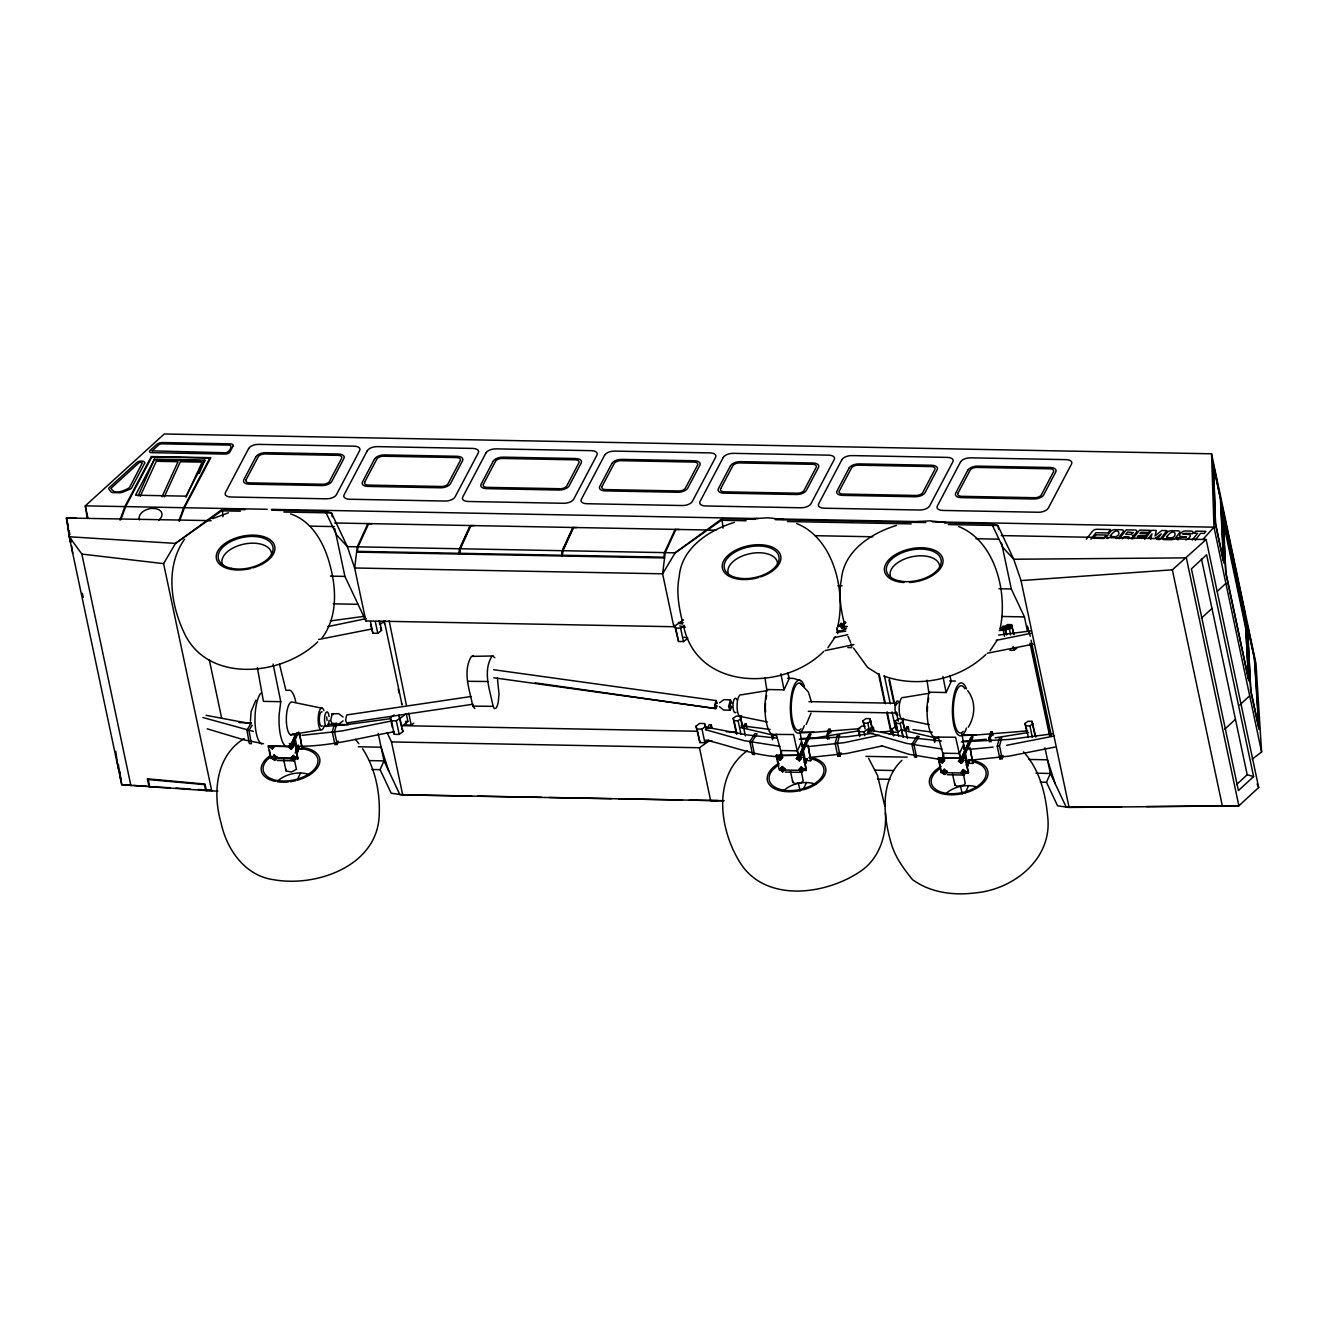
<?xml version="1.0" encoding="UTF-8"?>
<svg xmlns="http://www.w3.org/2000/svg" width="1328" height="1328" viewBox="0 0 1328 1328"><rect width="100%" height="100%" fill="white"/><g stroke="black" fill="none" stroke-linecap="round" stroke-linejoin="round"><path stroke-width="1.5" d="M1222.64 509.487L1223.271 518.418L1246.062 626.418L1245.066 613.752L1222.258 506.914L1223.37 519.995M1248.353 678.425L1245.88 629.107L1222.972 520.543L1225.794 573.032L1248.752 680.866L1245.664 626.949M295.165 740.094L295.414 735.081M1247.573 626.932L1250.694 689.431M1248.337 678.392L1225.893 572.501M459.272 554.058L459.92 548.763L470.51 525.639M561.91 556L562.574 550.705L573.165 527.581M273.087 664.05L280.756 701.699L279.229 713.817A28.535 9.064 -88.9 0 0 286.151 746.552L290.234 746.402M764.895 677.479L766.737 689.514L765.194 701.632A28.535 9.064 -88.9 0 0 772.132 734.367L793.53 734.55L798.327 755.632M926.944 680.168L928.803 692.203L927.259 704.321A28.535 9.064 -88.9 0 0 934.198 737.057L955.596 737.239L960.393 758.321M837.852 626.019C845.919 590.279 833.353 538.172 796.617 523.514M1000.001 629.074C1008.068 593.334 995.502 541.243 958.766 526.585M1150.646 539.334L1152.007 533.79L1148.786 537.906M270.53 747.332L271.626 745.838L274.182 746.718L272.24 748.76L272.755 746.701L271.626 745.838L270.846 746.651L271.659 748.179L274.647 745.722L273.203 745.689L272.24 748.76L269.401 746.635L269.85 745.622M275.178 758.139L274.083 759.633L274.049 757.275L275.178 758.139L274.398 758.952L271.825 758.072L273.784 756.03L272.954 758.769L274.049 757.275L276.606 758.155L277.071 757.159L274.232 755.034L271.825 758.072L274.664 760.214L276.606 758.155L273.784 756.03L274.232 755.034L274.498 756.279L272.29 757.076L274.846 757.956M273.717 757.093L274.232 755.034M293.687 760.562L296.094 757.524L293.521 756.645L293.256 755.383L293.687 760.562L296.094 757.524L293.256 755.383L291.313 757.425L290.849 758.437L293.687 760.562L294.202 758.504L293.073 757.641L291.977 759.135L293.073 757.641M296.094 757.524L294.65 757.491L294.152 759.566L291.313 757.425L292.741 757.458M835.163 743.448L837.354 735.347L839.628 735.148L837.437 743.248L840.143 756.03L837.868 756.23L835.163 743.448L837.437 743.248M837.868 756.23L838.748 752.993M840.143 756.03L841.022 752.777M997.228 746.137L999.42 738.036L1001.694 737.82L999.503 745.938L1002.208 758.703L999.934 758.902L997.228 746.137L999.503 745.938M999.934 758.902L1000.814 755.665M1002.208 758.703L1003.072 755.466M332.249 731.861L334.606 723.428L336.88 723.212L334.523 731.662L337.229 744.427L334.955 744.643L332.249 731.861L334.523 731.662M337.229 744.427L338.175 741.057M717.186 705.832L715.792 708.588L493.717 677.761M730.898 705.699L730.201 707.06L730.35 703.076M731.911 706.695L730.085 710.264L723.594 710.032L719.411 706.612M827.527 739.248L826.763 735.596L828.622 729.371L830.116 729.205L830.88 732.857M829.021 739.098L828.24 735.446L830.116 729.205M989.592 741.937L988.829 738.285L990.688 732.06L992.182 731.894L992.946 735.546M991.086 741.771L990.306 738.119L992.182 731.894M119.952 520.028L124.898 506.599L151.276 456.55L210.803 457.679L184.426 507.728L179.463 521.157M120.815 519.68L125.645 506.615L151.79 456.965L209.857 458.06L183.696 507.711L178.865 520.775M244.966 509.686L222.307 509.255L222.938 516.708M754.935 519.331L721.984 518.7L723.03 528.112M811.043 713.153L806.196 724.54M111.137 488.189L138.726 462.991A2.009 1.013 -10.2 0 1 140.868 462.343A2.009 1.013 -10.2 0 1 142.279 463.057L129.397 487.741C125.629 489.982 114.158 495.759 111.187 488.422M723.909 800.767L402.699 794.858L391.179 793.231L380.09 769.659L383.991 760.878L378.148 733.255M1203.55 539.4L1206.156 539.533L1258.678 787.504L1238.875 805.83L1069.09 807.441L1057.569 805.83L1046.481 782.258L1050.382 773.477L1044.953 747.847M138.095 495.958L154.496 459.173L204.894 460.119L199.25 473.432M140.22 496.357L156.289 461.281L178.052 461.696L161.983 496.772M164.274 496.821L180.342 461.729L202.105 462.144L186.036 497.22M255.955 700.055L251.108 711.443L250.428 721.253M368.636 523.713L358.045 546.837L357.481 551.369L458.973 553.278L459.538 548.763L470.129 525.639L474.162 525.622M271.659 748.179L272.755 746.701M289.355 743.547L295.165 743.663L297.837 758.902L270.746 758.388L269.584 750.353M288.89 745.987L288.425 746.983L291.264 749.125L293.671 746.087L290.832 743.946L288.425 746.983L291.778 747.05L290.683 748.544L291.778 747.05L290.649 746.203L289.554 747.697L290.998 747.863L290.649 746.203L291.463 747.73M291.131 744.261L295.165 735.446M291.098 745.191L290.832 743.946L290.317 746.021L296.808 732.741M292.26 745.124L296.244 736.393M293.04 744.294L298.684 731.96M291.264 749.125L293.671 746.087M297.837 758.902L295.165 743.663M296.476 749.058L302.286 749.175L299.613 733.919L295.746 733.853M295.978 750.42L298.385 745.124M295.115 753.142L298.319 746.17M292.293 758.454L293.106 759.981L294.202 758.504L296.41 769.344L291.479 772.049L286.035 770.871L283.661 759.732M297.14 751.2L298.767 747.647M297.074 752.212L299.497 746.917M295.546 757.259L293.903 760.828L277.087 760.512M302.286 749.175L299.613 733.919M297.273 779.984L300.477 772.996M470.892 525.639L460.301 548.779L459.737 553.295L561.628 555.22L562.192 550.705L572.766 527.565L576.817 527.548M573.547 527.581L562.956 550.722L562.391 555.237L663.9 557.162L664.465 552.631L675.056 529.507L679.355 529.49M675.819 529.523L665.228 552.647L662.606 573.812L673.827 626.733L365.864 620.923L344.915 576.402L334.789 528.594M711.31 724.739L709.65 728.375L707.475 728.325L709.135 724.706L711.31 724.739L712.074 728.391M745.406 735.911L743.464 726.781L744.742 723.992L746.17 724.026L746.934 727.678M746.17 724.026L744.892 726.814L743.464 726.781M766.737 689.514L784.051 689.846L789.247 678.525L787.653 672.765M776.15 755.516L803.623 755.2L806.295 770.456L779.204 769.941L776.15 755.516L803.623 755.2M777.876 757.176L777.411 758.172L780.25 760.313L782.657 757.259L779.818 755.134L777.876 757.176L782.657 757.259M779.37 756.13L782.192 758.271L777.411 758.172L779.818 755.134M780.449 758.919L779.636 757.375L779.984 759.052L778.54 758.869L779.636 757.375L780.764 758.238L779.669 759.732L780.764 758.238M780.1 755.449L781.711 751.947M780.698 759.317L780.25 760.313L778.855 758.205M784.632 769.709L779.835 769.609L782.242 766.571L785.08 768.713L784.632 769.709L782.673 771.751L779.835 769.609L782.242 766.571L783.653 768.68L785.08 768.713L782.673 771.751L781.279 769.642L781.794 767.567L784.632 769.709L782.092 771.17L783.188 769.676L781.794 767.567M782.873 770.356L782.059 768.829L780.964 770.323L782.673 771.751M798.659 756.711L797.414 750.835L801.498 741.92L806.063 763.451M796.435 758.537L798.842 755.483L801.68 757.624L799.273 760.678L796.435 758.537L798.842 755.483L800.253 757.591L801.68 757.624L799.273 760.678L797.879 758.554L796.435 758.537L798.659 757.74L801.232 758.62L798.394 756.479L797.564 759.234L798.659 757.74M799.124 755.815L808.735 734.816M800.253 757.591L799.107 756.744L796.9 757.541L799.107 756.744L809.599 733.836L810.993 734.035M799.788 758.603L798.692 760.097L799.788 758.603L798.394 756.479M801.182 754.653L803.772 749.009M801.05 755.848L810.661 734.849M804.951 760.612L810.761 760.712L808.071 745.473L802.278 745.373M800.817 767.933L802.212 770.041L801.116 771.535L799.987 770.672L800.817 767.933L803.656 770.074L798.858 769.974L801.265 766.937L804.104 769.061L801.697 772.116L798.858 769.974L801.265 766.937L801.531 768.182M799.987 770.672L801.083 769.178L802.212 770.041L801.116 771.535M804.121 762.538L805.847 758.769M805.117 762.82L806.727 759.284M805.067 763.799L807.474 758.537M801.697 772.116L800.303 770.008L801.697 772.116L802.162 771.12M803.606 768.812L801.979 772.365L785.163 772.049M810.761 760.712L808.071 745.473M803.274 789.546L806.461 782.557M873.376 727.429L871.716 731.047L869.525 731.014L871.201 727.379L873.376 727.429L874.139 731.081M907.472 738.6L905.53 729.47L906.808 726.682L908.219 726.698L908.999 730.35M908.219 726.698L906.941 729.504L905.53 729.47M928.803 692.203L946.117 692.519L951.313 681.198L949.719 675.454M938.215 758.205L965.688 757.89L968.361 773.128L941.27 772.614L938.215 758.205L965.688 757.89M939.477 760.861L941.884 757.807L944.723 759.948L944.258 760.944L942.316 763.002L939.477 760.861L941.884 757.807M940.606 761.558L941.685 760.064L942.515 761.591L941.735 762.421L940.606 761.558L941.685 760.064M942.166 758.139L943.776 754.636M941.735 762.421L942.83 760.927M1002.972 628.957L1004.25 626.152L1002.839 626.135L1001.561 628.924L1002.972 628.957L1004.516 636.245M942.316 763.002L942.764 761.99M941.27 772.614L938.597 757.375M941.901 772.298L944.308 769.261L947.146 771.385L946.681 772.398L944.739 774.44L941.901 772.298L944.308 769.261M943.029 772.996L944.108 771.502L944.938 773.045L944.158 773.859L943.029 772.996L944.108 771.502M944.158 773.859L945.254 772.365M944.739 774.44L947.146 771.385M968.261 727.229C975.217 716.19 976.097 701.25 967.697 690.709M960.725 759.384L959.48 753.507L963.564 744.61L968.129 766.14M958.501 761.21L960.908 758.172L963.746 760.313L963.281 761.309L961.339 763.351L958.501 761.21L960.908 758.172M959.629 761.923L960.708 760.429L961.538 761.957L960.758 762.77L959.629 761.923L960.708 760.429M961.19 758.487L970.801 737.505M960.758 762.77L961.854 761.276M963.248 757.342L965.838 751.698M963.115 758.537L972.727 737.538M961.339 763.351L963.746 760.313M967.016 763.285L972.81 763.401L970.137 748.162L964.327 748.046M960.924 772.664L963.331 769.609L966.17 771.751L965.705 772.747L963.763 774.805L960.924 772.664L963.331 769.609M963.132 771.867L962.053 773.361L963.132 771.867L964.277 772.73L963.182 774.224L964.277 772.73M966.186 765.227L968.759 759.583M967.182 765.492L968.793 761.973M967.133 766.472L970.336 759.483M963.763 774.805L964.211 773.792M965.672 771.485L964.045 775.054L947.213 774.739M972.81 763.401L970.137 748.162M965.406 792.617L968.61 785.628M154.496 459.173L135.522 495.195L185.92 496.157L204.894 460.119M1006.425 628.376L1007.653 625.554L1005.794 626.816L1006.425 628.376L1009.114 628.426L1011.156 626.916L1010.508 625.372L1008.599 625.256L1011.156 626.916M217.842 791.09L211.75 790.94L163.61 563.653L175.495 543.401L222.307 509.255M252.187 725.271L248.967 730.3L251.374 743.746L249.299 743.497L246.925 730.002L251.208 723.295M749.839 741.588L755.034 733.537L757.076 733.836L751.88 741.871L754.586 754.653L752.544 754.37L749.839 741.588L751.88 741.871M911.904 744.278L917.1 736.227L919.142 736.509L913.946 744.56L916.652 757.342L914.61 757.043L911.904 744.278L913.946 744.56M184.575 539.234C164.606 567.288 170.864 606.298 185.455 635.514C210.471 683.754 283.528 675.338 317.691 641.889M321.907 638.17C337.262 617.935 336.615 589.981 330.307 566.375C324.962 544.928 312.827 521.157 290.616 513.953M827.908 647.732L835.196 636.909M990.057 650.786L997.345 639.98M1086.304 539.218L1092.429 531.333A4.233 2.706 -15.1 0 1 1097.044 529.291L1110.64 529.557L1108 532.96L1095.899 532.727L1090.852 539.218M1119.305 538.736L1126.227 529.855L1135.125 530.021A2.374 1.511 -15.1 0 1 1136.486 532.163L1134.66 534.52A2.092 1.328 -15.1 0 1 1132.336 535.533L1132.684 535.599A1.726 1.096 -15.1 0 1 1132.817 536.877L1131.19 538.969M1122.293 538.803L1123.92 536.695L1129.082 536.861L1128.202 538.902M1132.684 539.002L1139.607 530.104L1150.164 530.304L1148.521 532.395L1140.968 532.246L1139.955 533.557L1147.508 533.707L1145.881 535.798L1138.328 535.649L1137.316 536.96L1144.869 537.093M1144.736 539.218L1151.658 530.32L1156.373 530.42L1155.011 535.964L1161.701 530.519L1166.914 530.619L1160.008 539.517L1157.003 539.45L1161.286 533.956L1155.31 538.305M1192.212 540.114L1197.507 533.325L1194.104 533.258L1195.731 531.167L1205.874 531.349L1204.247 533.441L1200.495 533.375L1195.2 540.181M1203.002 539.268L1213.975 527.183L1211.568 453.794L164.257 433.99L85.307 505.852L87.167 517.621M326.705 716.888L327.053 720.506M343.105 717.02L338.756 713.734L332.166 713.717L330.705 720.49L332.149 724.109L333.046 723.129M471.075 696.503L346.708 714.945L345.579 720.191L346.708 722.963L473.117 704.205M274.647 745.722L272.688 747.764L272.423 746.519M290.849 758.437L292.807 756.379L295.646 758.52L290.849 758.437L293.422 759.317M782.242 766.571L781.727 768.646L780.3 768.613L783.138 770.755L782.873 769.493M960.393 760.247L971.664 736.525L973.059 736.725M1217.394 591.242L1225.877 583.39M1201.325 618.267L1211.966 608.423M1239.788 704.952L1249.698 695.789M1224.814 729.138L1235.438 719.311M1236.567 784.582L1247.191 774.739L1253.599 776.548L1206.621 554.772L1191.432 568.832L1238.41 790.592L1253.599 776.548M717.286 703.359L716.074 700.57L714.597 705.799L715.792 708.588L535.167 682.858M716.273 706.131L715.294 705.168L716.373 703.027M732.027 703.491L730.466 699.873L728.524 706.645L730.085 710.264M901.878 760.363C879.916 781.13 883.22 815.641 890.905 842.334C894.707 856.494 903.405 868.479 912.552 879.651C930.131 892.565 953.155 895.587 974.403 892.997C1014.028 889.76 1053.154 858.336 1047.593 815.873C1045.501 792.932 1039.359 769.344 1023.539 751.864M244.186 738.6C215.451 756.014 212.563 793.779 221.129 823.244C226.905 849.837 245.331 876.115 274.066 879.767C316.778 887.303 376.737 865.939 379.144 816.239C380.422 792.932 375.359 768.447 362.594 748.71M271.377 756.18L266.928 760.064A27.888 15.587 -12 0 0 278.598 780.731A27.888 15.587 -12 0 0 316.23 766.688A27.888 15.587 -12 0 0 298.003 748.477M823.692 651.45C784.018 691.191 698.03 690.892 683.804 627.048M747.199 750.768C710.43 777.328 719.942 835.312 743.58 867.699C770.356 901.878 825.286 894.059 858.203 872.795C878.953 860.229 886.805 835.976 885.444 812.802M777.361 765.741L772.929 769.626A27.888 15.587 -12 0 0 782.491 789.944A27.888 15.587 -12 0 0 820.14 779.038A27.888 15.587 -12 0 0 810.595 758.72M985.841 654.505C959.629 679.654 918.163 688.452 884 676.068M939.51 768.812L935.061 772.697A27.888 15.587 -12 0 0 944.623 793.015A27.888 15.587 -12 0 0 982.288 782.092A27.888 15.587 -12 0 0 972.727 761.774M944.374 522.9L991.734 523.796L997.859 525.523L1013.712 559.237L1021.033 580.585L1172.342 569.812L1206.156 539.533L1001.229 535.566M385.054 620.541L379.858 624.691L379.028 620.757M399.778 718.73L406.268 713.568L407.928 721.419L401.438 726.599L398.998 715.012L402.982 731.529L399.197 734.401L394.3 734.301L393.188 731.346M1252.188 759.151L1261.6 751.997L1256.006 663.618L1211.568 453.794M370.545 624.492L372.886 633.19L377.783 633.29L381.568 630.418L379.526 620.84M392.358 727.478L390.316 717.784L394.084 714.912M390.316 717.784L391.428 720.739L396.325 720.822L400.11 717.967M405.571 721.386L406.351 725.022L411.248 725.105L413.772 723.212M338.74 724.125L343.105 720.872M687.19 638.834L683.455 641.573L678.558 641.49L674.541 625.222L675.72 628.061L680.617 628.161L684.335 625.405M708.604 739.945L704.869 742.701L699.972 742.601L695.938 726.2L699.657 723.445L704.554 723.544L706.546 730.251M837.852 626.999L840.342 625.173L843.595 625.222M845.455 621.869L842.417 624.11L843.363 626.434L847.364 626.501M844.359 625.687L843.728 624.143L845.77 622.633M695.938 726.2L697.1 729.022L701.997 729.122L705.732 726.383M846.401 628.094L842.682 630.833L837.785 630.75L836.607 627.912L837.835 633.672M736.409 733.753L733.156 718.365L736.193 716.141L740.177 716.207L743.165 728.142M733.156 718.365L734.102 720.689L738.102 720.755L741.14 718.531M864.113 726.599L862.901 720.822L865.939 718.581L869.923 718.664L872.513 728.674M859.631 736.625L857.988 728.873L861.723 726.134L864.993 726.2M862.901 720.822L863.847 723.146L867.848 723.212L870.886 720.971M1006.109 634.485L1004.483 626.799L1007.52 624.558L1011.504 624.641L1014.094 634.635M1005.794 626.816L1007.819 625.322L1010.508 625.372M857.988 728.873L859.166 731.711L864.063 731.811L867.798 729.055L868.612 732.94M1007.786 625.853L1008.732 625.571M1004.483 626.799L1005.429 629.107L1009.429 629.19L1012.467 626.949M897.247 730.666L895.221 721.054L898.259 718.813L902.243 718.896L905.231 730.832M892.947 735.015L891.752 729.321L895.47 726.582L896.284 730.367M895.221 721.054L896.168 723.362L900.168 723.445L903.206 721.204M891.752 729.321L892.914 732.16L897.811 732.259L901.546 729.504L903.156 737.09M1009.911 650.272L1013.911 650.338L1016.949 648.097M1026.992 733.122L1024.967 723.511L1028.005 721.27L1031.989 721.353L1035.79 737.123M1024.967 723.511L1025.913 725.818L1029.914 725.901L1032.952 723.66M719.544 702.778L723.959 699.657L730.466 699.873M721.984 518.7L675.172 552.83L662.606 573.812L354.642 567.986L347.338 546.638L331.469 512.923L325.343 511.214L271.759 510.201M673.827 626.733L683.571 619.861M387.145 732.707L391.494 741.92L699.458 747.747L709.202 740.875M843.728 624.143L845.587 622.865M494.813 657.758L492.871 655.982L471.423 656.381C462.21 671.553 469.846 690.494 472.801 706.131L474.843 708.538M492.871 655.982L491.725 656.596C482.512 671.769 490.165 690.709 493.103 706.347L494.348 708.671L495.991 708.106A16.202 4.349 -88.9 0 0 498.199 702.429L499.013 694.129L497.386 677.795M212.762 518.634L228.433 512.791M734.417 522.352C709.086 530.088 681.596 547.817 679.206 576.634C676.284 591.292 678.674 606.265 682.177 620.591M896.566 525.407C871.234 533.159 843.745 550.871 841.354 579.689C838.416 594.346 840.823 609.336 844.326 623.662M797.879 758.554L799.008 759.417L801.232 758.62M780.3 768.613L782.507 767.833M779.835 769.609L782.059 768.829M798.858 769.974L801.083 769.178M801.431 770.854L803.656 770.074M847.696 634.701L834.133 637.656M853.937 644.611L825.12 650.587M879.352 735.197L844.608 742.601L808.42 746.585M881.659 746.054L846.899 753.457L808.868 757.541M327.784 626.617L366.379 618.582M996.199 640.345L1030.86 633.34M987.169 653.26L1033.151 644.196M1006.674 745.29L1054.515 735.944M290.45 734.733L320.878 729.753M767.65 690.527L741.273 694.843A10.89 3.453 -88.9 0 0 737.073 706.679A10.89 3.453 -88.9 0 0 741.588 715.742M929.7 693.199L903.339 697.515A10.89 3.453 -88.9 0 0 899.139 709.351A10.89 3.453 -88.9 0 0 903.654 718.431M372.438 628.874L318.62 639.465M391.926 720.888L341.993 730.948L302.02 735.33M394.217 731.745C362.029 737.322 330.124 746.718 297.107 746.27M888.714 733.82L892.466 733.272M1054.947 747.083L1008.965 756.147L969.075 760.33M845.803 631.149L836.524 632.427M873.243 733.222L847.281 736.774L799.24 739.181M995.137 737.853L1028.619 732.458M986.206 739.281L962.85 741.256M330.373 620.956L364.652 616.258M998.59 635.099L1031.109 630.883M840.973 627.397L844.757 626.899M999.254 630.584L1006.823 629.588M858.984 730.782L815.409 737.853L800.784 738.567M993.095 747.116L970.486 749.258M390.482 718.697L344.782 724.856L324.132 726.416M826.763 735.596L828.24 735.446M988.829 738.285L990.306 738.119M880.763 732.143L892.848 730.881M1052.905 733.77L1009.346 739.447L961.306 741.871M838.167 625.754L843.712 625.305M1000.233 628.443L1005.777 627.995M859.963 728.64L812.985 732.409M1027.573 730.881L975.051 735.098M751.183 518.8L767.866 517.804L783.371 519.414M913.315 521.871L930.015 520.858L945.519 522.468M152.969 786.84L149.085 786.923L147.358 778.822L205.01 784.051L206.388 790.592M210.853 790.426L205.674 790.542L204.429 784.616L148.205 779.519L149.782 786.973L169.868 787.72M371.906 523.68L367.856 523.697L357.265 546.821L354.642 567.986L365.864 620.923M409.041 794.825L410.568 794.808M510.566 796.734L512.84 796.734M717.751 800.601L710.663 800.668L699.458 747.747M1121.728 806.76L1066.235 807.192L1050.382 773.477L1035.94 773.211M1146.396 806.561L1238.875 805.83L1186.352 557.876L1013.712 559.237L1002.806 547.368L991.734 523.796M76.061 518.086L66.4 518.003L69.222 536.761L121.744 784.715L211.75 790.94M207.749 520.676L211.135 520.692M707.426 530.121L715.908 530.171M467.539 681.297L487.857 681.513M472.801 706.131L493.103 706.347M154.646 459.82L205.043 460.783M267.277 509.288L85.307 505.852L87.88 518.003M271.427 509.371L758.238 518.567M774.805 518.883L923.956 521.705M932.256 521.854L1213.975 527.183L1261.6 751.997M775.519 519.713L925.832 522.551M240.335 511.197L221.693 510.848L175.495 543.401L69.222 536.761L81.855 554.075L130.924 785.761M283.827 512.027L331.469 512.923L332.299 516.841M746.137 520.759L721.37 520.294L675.172 552.83L347.338 546.638L336.432 534.769L325.343 511.214M787.404 521.539L911.191 523.879M948.341 524.577L997.859 525.523L998.689 529.424M207.981 520.576L66.4 518.003L68.309 527M709.816 530.055L334.839 522.983L336.266 523.099M309.507 526.137L334.374 526.602M815.06 535.682L872.828 536.778M975.997 538.736L998.689 539.151M356.618 552.116L664.581 557.943M330.423 576.12L344.915 576.402M837.985 585.714L842.101 585.797M998.922 588.752L1011.305 588.985L1024.436 616.906L1027.424 631.016M333.262 603.842L358.045 604.306M1001.744 616.474L1024.436 616.906M678.276 622.483L683.173 622.583M847.845 647.583L851.846 647.649L851.032 643.814M949.603 680.949L955.38 681.065M787.537 678.276L793.314 678.376L800.552 680.567M808.935 701.632L897.695 703.309M808.271 711.343L897.031 713.02A4.93 1.56 -88.9 0 1 896.3 711.974M280.756 701.699L263.442 701.367L257.4 667.702M406.252 721.386L407.928 721.419M962.634 734.716L976.18 734.982L962.252 735.546M800.568 732.043L814.114 732.292L800.186 732.857M239.057 722.581L251.457 722.814M327.9 724.258L348.55 724.656M402.251 725.669L697.432 731.247M726.333 731.794L736.642 731.994M710.181 741.107L712.356 741.14M293.438 734.633L299.232 734.749M963.962 748.876L969.755 748.992M801.896 746.187L807.706 746.303M959.48 753.507L942.648 753.192L943.478 757.109M797.414 750.835L780.598 750.519L781.428 754.437M290.915 744.41L294.783 744.477M358.311 746.768L381.103 747.199L388.789 771.07M865.906 756.362L907.173 757.143M1028.918 759.45L1047.477 759.799L1055.162 783.653M272.904 746.087L288.309 746.369M268.837 746.22L286.151 746.552M275.626 757.143L277.071 757.159L274.664 760.214L273.784 756.03M274.996 757.641L298.219 758.072M271.825 758.072L276.606 758.155M369.499 760.612L383.991 760.878L399.861 794.609L403.828 794.675M875.003 770.157L893.561 770.522M799.323 768.978L800.751 769.012M802.676 769.045L804.104 769.061M964.875 772.232L968.743 772.315M371.857 769.51L380.09 769.659M877.625 779.071L889.976 779.304M1040.305 782.142L1046.481 782.258M471.672 796.003L402.699 794.858L391.494 741.92M477.831 796.119L541.492 797.331M548.862 797.464L611.278 798.643M618.483 798.775L682.459 799.987M689.298 800.12L723.727 800.718M406.385 705.085L389.121 620.657M129.546 785.213L121.744 784.715L119.769 771.585M133.447 785.446L147.109 786.309M175.977 788.102L190.203 788.998M198.337 789.496L210.538 790.26M941.369 741.007L909.182 737.555L868.545 729.869M777.278 738.169L747.133 734.882L704.504 726.881M941.917 749.009L906.509 743.398L867.433 732.309M940.191 759.45L908.817 754.254L881.394 745.655M779.851 746.319L744.46 740.709L705.367 729.62M778.125 756.761C753.109 755.283 729.836 745.606 705.732 740.061M81.855 554.075L163.61 563.653M741.157 725.686L770.157 729.454M250.66 723.727L206.106 715.327M913.033 729.62L932.223 732.143M493.584 669.71L716.074 700.57M246.925 730.002L248.967 730.3M840.79 626.052L844.774 626.683M678.724 623.363L682.708 623.994M263.525 743.73L244.153 739.912L207.201 728.823M902.426 730.134L937.634 738.368M740.36 727.445L775.569 735.695M901.861 718.996L929.55 724.706M739.796 716.323L767.484 722.017M322.355 708.289L292.691 702.163A16.5 5.246 -88.9 0 0 286.333 720.108A16.5 5.246 -88.9 0 0 293.173 733.886M253.499 731.446L202.952 717.535M841.753 628.592L845.637 629.422M679.687 625.92L685.514 627.165M683.937 637.191L687.821 638.021M271.974 747.515L269.401 746.635L271.974 747.515L272.24 748.76M472.552 655.766L473.598 656.165M952.525 773.942L954.882 785.08L957.056 786.193L963.481 785.246L965.273 783.553L963.464 774.39M790.459 771.253L792.816 782.391L794.991 783.503L801.415 782.557L803.208 780.864L801.398 771.717M878.638 674.375L867.599 667.453L853.589 648.147M960.443 759.168L963.281 761.309M960.41 761.093L961.538 761.957M959.928 761.243L961.074 762.106M962.866 770.605L965.705 772.747M962.833 772.547L963.962 773.394M962.352 772.68L963.497 773.543M942.15 759.068L943.278 759.915M941.419 758.803L944.258 760.944M941.386 760.745L942.515 761.591M940.905 760.878L942.05 761.741M943.843 770.257L946.681 772.398M943.81 772.182L944.938 773.045M942.349 771.302L945.187 773.444M943.328 772.332L944.474 773.178M798.344 758.421L799.473 759.267M800.767 769.858L801.896 770.721M781.213 757.242L780.084 756.379L780.432 758.056M290.384 744.942L293.206 747.083M271.31 746.519L272.439 747.365M273.734 757.956L274.863 758.819M800.369 683.356L808.42 692.071L811.425 701.948M332.166 713.717L333.062 714.713M355.389 739.248L358.809 743.68M868.595 758.271L877.526 775.419L884.813 806.229M1222.69 509.338L1245.199 615.462M1247.623 626.949L1254.777 660.63L1259.11 729.57L1250.561 689.763M1257.068 783.952L1258.678 787.504M848.044 636.378L850.601 642.403M380.439 627.463L381.568 630.418M401.488 703.359L402.102 705.002L384.34 621.106M401.869 728.574L402.982 731.529M1008.317 625.87L1009.114 628.426M938.265 736.907L944.108 758.006M776.216 734.235L782.059 755.333M279.494 664.232L285.935 690.361L290.019 690.228A28.535 9.064 -88.9 0 1 295.729 701.715M1245.465 623.247L1245.232 615.661M1223.569 523.697L1225.794 571.903M1201.475 558.922L1247.191 774.739M1172.342 569.812L1222.391 806.113M1021.033 580.585L1069.09 807.441M1030.279 636.261L1027.208 625.969L1028.47 631.912M1031.109 640.229L1051.427 736.144M1030.993 643.798L1050.465 735.795M1029.98 643.117L1049.635 735.895M1001.594 543.185L1011.305 588.985M1011.504 624.641L1013.546 634.253M1031.989 721.353L1034.844 734.816M1009.429 629.19L1010.641 634.95M1013.081 646.487L1013.911 650.338M1029.914 725.901L1032.354 737.438M1005.429 629.107L1006.657 634.884M1025.913 725.818L1028.353 737.355M990.688 732.06L991.468 735.712M965.307 758.72L968.361 773.128M960.459 785.794L962.153 793.829M935.576 740.908L934.796 737.272L933.484 737.057L934.646 742.518M902.243 718.896L904.683 730.433M900.168 723.445L903.007 736.907M889.362 678.923L894.906 705.118M896.616 713.186L898.326 721.253M889.03 680.119L893.727 702.296M896.168 723.362L897.794 731.064M897.811 732.259L898.624 736.044M884.365 675.736L890.324 703.84M892.034 711.908L895.437 728.026M892.914 732.16L893.727 735.944M879.053 673.661L885.427 703.74M887.137 711.808L891.403 731.96M878.721 674.773L884.68 702.927M886.822 713.003L891.088 733.156M869.923 718.664L871.566 726.35M867.848 723.212L869.475 730.898M863.847 723.146L865.076 728.906M864.063 731.811L864.893 735.679M859.166 731.711L859.98 735.596M828.622 729.371L829.402 733.023M803.241 756.03L806.295 770.456M798.842 755.483L799.107 756.744M799.473 758.421L799.738 759.666M799.008 759.417L799.273 760.678M798.311 782.74L800.02 790.774M773.51 738.235L772.73 734.583L771.419 734.367L772.581 739.845M776.531 754.702L778.822 765.509M740.177 716.207L742.618 727.744M738.102 720.755L740.958 734.218M734.102 720.689L736.957 734.152M704.554 723.544L705.384 727.412M680.617 628.161L683.455 641.573M701.997 729.122L704.869 742.701M675.72 628.061L678.558 641.49M697.1 729.022L699.972 742.601M408.692 713.086L411.248 725.105M383.908 621.438L384.423 623.795M398.251 689.116L399.047 692.901M375.343 621.77L377.783 633.29M396.325 720.822L399.197 734.401M370.446 621.687L372.886 633.19M391.428 720.739L394.3 734.301M294.252 734.284L297.987 751.914M268.073 745.772L270.746 758.388M209.293 659.75L221.676 718.232M69.106 530.752L69.903 534.503M82.353 593.317L83.216 597.368M942.946 676.467L946.117 692.519M780.881 673.794L784.051 689.846M1215.535 523.547L1223.403 560.632L1220.382 498.631L1213.609 466.493L1215.469 523.199M1215.286 523.199L1223.802 563.105L1220.747 499.975L1213.228 464.036L1215.502 523.381M962.003 733.936L965.406 755.981M799.954 731.247L803.34 753.308M1250.495 689.249L1258.712 727.346L1254.313 657.509L1247.241 624.675L1250.727 689.647M118.375 764.463L120.632 779.47M115.719 751.349L118.258 768.231M70.467 538.255L71.031 542.007M71.579 545.758L72.708 553.261M67.512 523.249L70.334 542.007M954.649 783.354L954.882 785.08M792.584 780.665L792.816 782.391M285.802 769.144L286.035 770.871M963.115 731.446A23.638 7.503 -88.9 0 1 953.371 707.592A23.638 7.503 -88.9 0 1 964.858 688.767M966.435 728.093A26.46 8.4 -88.9 0 1 954.749 728.657A26.46 8.4 -88.9 0 1 954.799 691.938A26.46 8.4 -88.9 0 1 966.485 688.867M898.06 714.995A7.304 2.324 -88.9 0 1 895.089 706.994A7.304 2.324 -88.9 0 1 898.923 702.495M927.425 711.36A16.5 5.246 -88.9 0 1 927.525 706.181M927.99 702.064A16.5 5.246 -88.9 0 1 928.77 698.395M896.201 705.052A4.93 1.56 -88.9 0 1 896.881 703.558M158.696 520.178A11.703 7.404 -14.8 0 0 161.634 516.36A11.703 7.404 -14.8 0 0 153.517 508.441M139.506 519.812A11.703 7.404 -14.8 0 1 153.401 508.342M250.942 568.417A29.797 16.65 -12 0 1 217.709 551.269A29.797 16.65 -12 0 1 267.061 537.94A29.797 16.65 -12 0 1 252.801 567.903M222.639 564.915A25.215 14.093 -12 0 1 243.804 544.148A25.215 14.093 -12 0 1 271.576 554.556M1107.851 538.504A2.374 1.511 -15.1 0 1 1106.838 536.379L1110.507 531.681A4.233 2.706 -15.1 0 1 1115.122 529.64L1121.745 529.756A2.374 1.511 -15.1 0 1 1123.09 531.914L1119.438 536.612A4.167 2.673 -15.1 0 1 1116.167 538.537M1178.218 539.832A2.374 1.511 -15.1 0 1 1177.222 537.707L1186.518 537.043L1181.223 536.462A2.374 1.511 -15.1 0 1 1179.862 534.304L1180.874 533.009A4.233 2.706 -15.1 0 1 1185.489 530.968L1191.249 531.084A2.374 1.511 -15.1 0 1 1192.61 533.225L1192.096 533.873C1190.137 532.794 1173.836 533.756 1188.61 534.47A2.374 1.511 -15.1 0 1 1189.971 536.628L1188.958 537.923A4.167 2.673 -15.1 0 1 1185.672 539.849M783.155 791.256A20.916 11.686 -12 0 1 815.624 784.383M811.541 757.657A29.797 16.65 -12 0 1 825.584 772.581A29.797 16.65 -12 0 1 803.755 789.679M801.88 790.177A29.797 16.65 -12 0 1 769.642 784.964A29.797 16.65 -12 0 1 778.972 763.301M946.283 793.314A20.916 11.686 -12 0 1 976.462 786.94M973.69 760.712A29.797 16.65 -12 0 1 981.724 784.549A29.797 16.65 -12 0 1 937.651 792.202A29.797 16.65 -12 0 1 941.12 766.372M903.936 582.527A29.797 16.65 -12 0 1 893.246 556.017A29.797 16.65 -12 0 1 941.652 555.951A29.797 16.65 -12 0 1 909.514 582.511M890.789 577.547A25.215 14.093 -12 0 1 911.954 556.764A25.215 14.093 -12 0 1 939.709 567.189M758.803 577.464A29.797 16.65 -12 0 1 723.162 561.96A29.797 16.65 -12 0 1 771.701 546.92A29.797 16.65 -12 0 1 760.645 576.9M728.64 574.476A25.215 14.093 -12 0 1 749.805 553.71A25.215 14.093 -12 0 1 777.561 564.118M309.64 774.822A20.916 11.686 -12 0 0 277.17 781.694A29.797 16.65 -12 0 0 288.242 781.96M302.137 747.581A29.797 16.65 -12 0 1 319.799 761.89A29.797 16.65 -12 0 1 297.754 780.117M295.895 780.615A29.797 16.65 -12 0 1 290.151 781.727M275.527 781.445A29.797 16.65 -12 0 1 270.065 755.599M735.994 712.306A7.304 2.324 -88.9 0 1 733.023 704.305A7.304 2.324 -88.9 0 1 736.857 699.823M804.37 725.42A26.46 8.4 -88.9 0 1 792.683 725.984A26.46 8.4 -88.9 0 1 792.733 689.249A26.46 8.4 -88.9 0 1 804.419 686.178M801.05 728.773A23.638 7.503 -88.9 0 1 791.305 704.919A23.638 7.503 -88.9 0 1 802.793 686.078M765.592 711.991A16.5 5.246 -88.9 0 1 765.459 703.491M765.924 699.375A16.5 5.246 -88.9 0 1 766.704 695.706M329.128 720.291A7.304 2.324 -88.9 0 1 325.609 725.503A7.304 2.324 -88.9 0 1 325.443 713.584A7.304 2.324 -88.9 0 1 329.078 716.522M261.599 744.029A26.46 8.4 -88.9 0 1 254.993 720.589A26.46 8.4 -88.9 0 1 260.836 693.183M324.181 725.901A10.89 3.453 -88.9 0 1 319.284 727.445A10.89 3.453 -88.9 0 1 319.052 712.14A10.89 3.453 -88.9 0 1 323.949 710.596M322.322 725.852A7.304 2.324 -88.9 0 1 319.301 719.759A7.304 2.324 -88.9 0 1 322.106 711.808M152.189 450.856L225.577 452.782C228.682 452.948 233.379 445.71 229.628 445.112L161.667 443.834A3.088 1.56 -10.2 0 0 158.796 444.764L152.189 450.856M1110.258 535.948C1123.588 540.496 1119.786 522.684 1110.258 535.948M1133.033 532.594L1131.257 534.371L1125.746 534.354L1127.588 531.997L1133.033 532.594M1166.532 537.01C1179.264 541.791 1176.475 523.73 1166.565 536.927M246.095 479.757L245.929 480.188A5.661 2.872 -10.2 0 0 249.183 482.861L323.302 484.255A5.661 2.872 -10.2 0 0 329.278 481.765L341.794 458.027A5.661 2.872 -10.2 0 0 338.524 455.355L264.405 453.96A5.661 2.872 -10.2 0 0 258.429 456.45L246.095 479.757M364.735 481.998L364.569 482.429A5.661 2.872 -10.2 0 0 367.823 485.102L441.942 486.496A5.661 2.872 -10.2 0 0 447.918 484.006L460.434 460.268A5.661 2.872 -10.2 0 0 457.181 457.596L383.062 456.201A5.661 2.872 -10.2 0 0 377.086 458.691L364.735 481.998M483.392 484.239L483.209 484.687A5.661 2.872 -10.2 0 0 486.48 487.343L560.599 488.737A5.661 2.872 -10.2 0 0 566.575 486.247L579.074 462.509A5.661 2.872 -10.2 0 0 575.821 459.837L501.702 458.442A5.661 2.872 -10.2 0 0 495.726 460.932L483.392 484.239M602.032 486.496L601.85 486.928A5.661 2.872 -10.2 0 0 605.12 489.584L679.239 490.978A5.661 2.872 -10.2 0 0 685.215 488.488L697.731 464.75A5.661 2.872 -10.2 0 0 694.461 462.078L620.342 460.683A5.661 2.872 -10.2 0 0 614.366 463.173L602.032 486.496M720.672 488.737L720.506 489.169A5.661 2.872 -10.2 0 0 723.76 491.825L797.879 493.219A5.661 2.872 -10.2 0 0 803.855 490.746L816.371 466.991A5.661 2.872 -10.2 0 0 813.101 464.335L738.999 462.924A5.661 2.872 -10.2 0 0 733.023 465.414L720.672 488.737M839.329 490.978L839.147 491.41A5.661 2.872 -10.2 0 0 842.4 494.066L916.519 495.46A5.661 2.872 -10.2 0 0 922.495 492.987L935.012 469.232A5.661 2.872 -10.2 0 0 931.758 466.576L857.639 465.165A5.661 2.872 -10.2 0 0 851.663 467.655L839.329 490.978M957.969 493.219L957.787 493.651A5.661 2.872 -10.2 0 0 961.057 496.307L1035.176 497.718A5.661 2.872 -10.2 0 0 1041.152 495.228L1053.668 471.473A5.661 2.872 -10.2 0 0 1050.398 468.817L976.279 467.406A5.661 2.872 -10.2 0 0 970.303 469.896L957.969 493.219M840.773 623.446L839.495 626.235L840.906 626.268L842.184 623.479L840.773 623.446M144.669 463.173L131.688 487.808A3.901 1.975 -10.2 0 1 129.829 489.235L122.724 492.19A3.901 1.975 -10.2 0 1 119.802 492.754L113.112 492.622A3.187 1.61 -10.2 0 1 111.037 491.891L108.896 489.119A3.187 1.61 -10.2 0 1 109.245 487.608L136.269 463.007A4.465 2.258 -10.2 0 1 141.548 461.048A4.465 2.258 -10.2 0 1 144.669 463.173M233.064 446.042L229.943 451.985A4.034 2.042 -10.2 0 1 224.98 454.06L151.558 452.665A2.971 1.511 -10.2 0 1 149.948 450.574L156.621 444.498A5.495 2.772 -10.2 0 1 162.663 442.556L230.375 443.834A4.034 2.042 -10.2 0 1 233.064 446.042M248.668 448.499L225.428 492.588A8.068 4.084 -10.2 0 0 230.84 497.004L326.522 498.813A8.068 4.084 -10.2 0 0 336.432 494.697L359.656 450.59A8.068 4.084 -10.2 0 0 354.261 446.175L258.578 444.382A8.068 4.084 -10.2 0 0 248.668 448.499M255.889 456.799L243.788 479.757A8.068 4.084 -10.2 0 0 249.199 484.172L321.907 485.55A8.068 4.084 -10.2 0 0 331.817 481.417L343.919 458.459A8.068 4.084 -10.2 0 0 338.507 454.043L265.799 452.665A8.068 4.084 -10.2 0 0 255.889 456.799M367.308 450.74L344.085 494.829A8.068 4.084 -10.2 0 0 349.48 499.245L445.162 501.054A8.068 4.084 -10.2 0 0 455.072 496.938L478.312 452.831A8.068 4.084 -10.2 0 0 472.901 448.432L377.218 446.623A8.068 4.084 -10.2 0 0 367.308 450.74M374.546 459.04L362.444 481.998A8.068 4.084 -10.2 0 0 367.839 486.413L440.564 487.791A8.068 4.084 -10.2 0 0 450.458 483.674L462.559 460.7A8.068 4.084 -10.2 0 0 457.164 456.284L384.439 454.906A8.068 4.084 -10.2 0 0 374.546 459.04M485.965 452.981L462.725 497.07A8.068 4.084 -10.2 0 0 468.137 501.486L563.819 503.295A8.068 4.084 -10.2 0 0 573.713 499.179L596.953 455.072A8.068 4.084 -10.2 0 0 591.541 450.673L495.859 448.864A8.068 4.084 -10.2 0 0 485.965 452.981M493.186 461.281L481.085 484.239A8.068 4.084 -10.2 0 0 486.48 488.654L559.204 490.032A8.068 4.084 -10.2 0 0 569.114 485.915L581.216 462.941A8.068 4.084 -10.2 0 0 575.804 458.525L503.08 457.147A8.068 4.084 -10.2 0 0 493.186 461.281M604.605 455.222L581.365 499.311A8.068 4.084 -10.2 0 0 586.777 503.727L682.459 505.536A8.068 4.084 -10.2 0 0 692.353 501.42L715.593 457.313A8.068 4.084 -10.2 0 0 710.181 452.914L614.515 451.105A8.068 4.084 -10.2 0 0 604.605 455.222M611.826 463.522L599.725 486.48A8.068 4.084 -10.2 0 0 605.136 490.895L677.844 492.273A8.068 4.084 -10.2 0 0 687.755 488.156L699.856 465.182A8.068 4.084 -10.2 0 0 694.444 460.766L621.736 459.388A8.068 4.084 -10.2 0 0 611.826 463.522M723.245 457.463L700.022 501.552A8.068 4.084 -10.2 0 0 705.417 505.968L801.099 507.777A8.068 4.084 -10.2 0 0 811.01 503.661L834.233 459.554A8.068 4.084 -10.2 0 0 828.838 455.155L733.156 453.346A8.068 4.084 -10.2 0 0 723.245 457.463M730.466 465.763L718.365 488.721A8.068 4.084 -10.2 0 0 723.777 493.136L796.501 494.514A8.068 4.084 -10.2 0 0 806.395 490.397L818.496 467.423A8.068 4.084 -10.2 0 0 813.101 463.007L740.377 461.646A8.068 4.084 -10.2 0 0 730.466 465.763M841.902 459.704L818.662 503.81A8.068 4.084 -10.2 0 0 824.057 508.209L919.74 510.018A8.068 4.084 -10.2 0 0 929.65 505.902L952.89 461.812A8.068 4.084 -10.2 0 0 947.478 457.396L851.796 455.587A8.068 4.084 -10.2 0 0 841.902 459.704M849.123 468.004L837.022 490.978A8.068 4.084 -10.2 0 0 842.417 495.377L915.141 496.755A8.068 4.084 -10.2 0 0 925.052 492.638L937.153 469.664A8.068 4.084 -10.2 0 0 931.741 465.248L859.017 463.887A8.068 4.084 -10.2 0 0 849.123 468.004M960.542 461.945L937.302 506.051A8.068 4.084 -10.2 0 0 942.714 510.45L1038.396 512.259A8.068 4.084 -10.2 0 0 1048.29 508.143L1071.53 464.053A8.068 4.084 -10.2 0 0 1066.118 459.637L970.436 457.828A8.068 4.084 -10.2 0 0 960.542 461.945M967.763 470.245L955.662 493.219A8.068 4.084 -10.2 0 0 961.074 497.618L1033.782 498.996A8.068 4.084 -10.2 0 0 1043.692 494.879L1055.793 471.905A8.068 4.084 -10.2 0 0 1050.382 467.489L977.674 466.128A8.068 4.084 -10.2 0 0 967.763 470.245M1095.766 534.852L1093.127 538.238L1103.717 538.454L1106.357 535.051L1095.766 534.852M1166.781 532.744L1163.129 537.442A2.374 1.511 -15.1 0 0 1164.49 539.6L1171.097 539.716A4.167 2.673 -15.1 0 0 1175.712 537.674L1179.38 532.976A2.374 1.511 -15.1 0 0 1178.019 530.818L1171.412 530.702A4.233 2.706 -15.1 0 0 1166.781 532.744M231.57 568.367A27.888 15.587 -12 0 0 273.103 549.012A27.888 15.587 -12 0 0 232.201 540.861A27.888 15.587 -12 0 0 231.57 568.367M899.72 580.983A27.888 15.587 -12 0 0 941.237 561.628A27.888 15.587 -12 0 0 900.351 553.494A27.888 15.587 -12 0 0 899.72 580.983M737.571 577.929A27.888 15.587 -12 0 0 779.104 558.573A27.888 15.587 -12 0 0 738.202 550.423A27.888 15.587 -12 0 0 737.571 577.929"/></g></svg>
